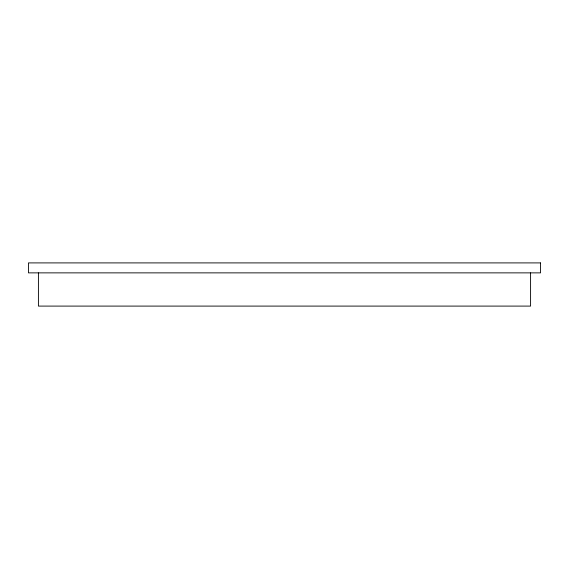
<?xml version="1.0" encoding="UTF-8"?>
<svg xmlns="http://www.w3.org/2000/svg" width="569" height="569" viewBox="0 0 569 569"><rect width="100%" height="100%" fill="white"/><g stroke="black" fill="none" stroke-linecap="round" stroke-linejoin="round"><path stroke-width="0.85" d="M530.585 272.871L530.585 306.094L38.415 306.094L38.415 272.871M540.55 262.906L28.45 262.906L28.45 272.871L540.55 272.871L540.55 262.906"/></g></svg>
